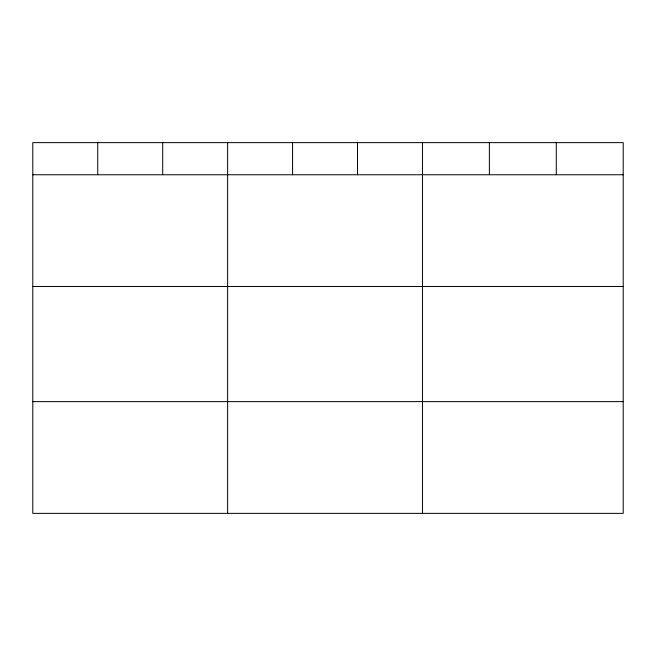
<?xml version="1.0" encoding="UTF-8"?>
<svg xmlns="http://www.w3.org/2000/svg" width="656" height="656" viewBox="0 0 656 656"><rect width="100%" height="100%" fill="white"/><g stroke="black" fill="none" stroke-linecap="round" stroke-linejoin="round"><path stroke-width="0.98" d="M623.2 286.5L623.2 142.631L32.8 142.631L32.8 513.369L623.2 513.369L623.2 286.5L32.8 286.5M32.8 174.758L623.2 174.758M32.8 401.628L623.2 401.628M556.288 142.631L556.288 174.758M489.376 142.631L489.376 174.758M422.464 142.631L422.464 513.369M357.52 142.631L357.52 174.758M292.576 142.631L292.576 174.758M227.632 142.631L227.632 513.369M162.688 142.631L162.688 174.758M97.744 142.631L97.744 174.758"/></g></svg>
